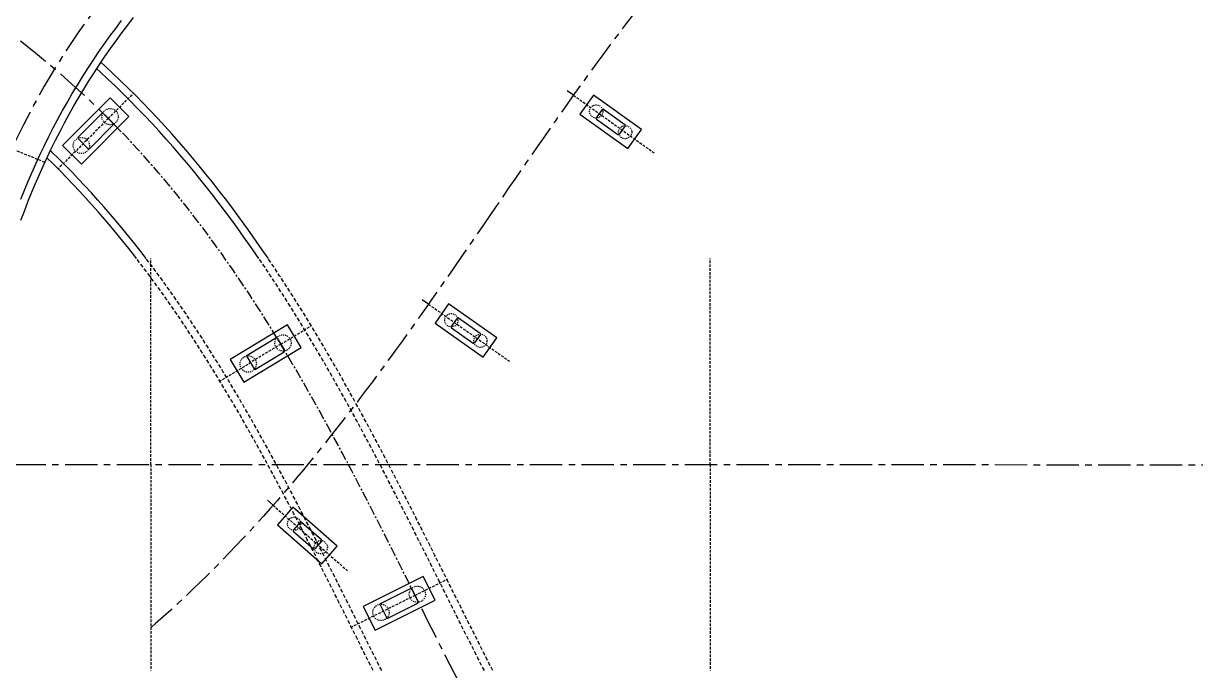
# Model space of a CAD drawing. Header units: millimetres. Extents: x 0 to 987207, y 0 to 5060561.
# Drawn here: x 495429.5 to 495544.7, y 2529201.4 to 2529264.9 of the extents above; entities that cross this region are included whole.
import ezdxf

# ---------------------------------------------------------------- set-up
doc = ezdxf.new("R2010")
doc.units = ezdxf.units.MM
doc.header["$LTSCALE"] = 0.1
doc.linetypes.add('CENTER', pattern=[50.8, 31.75, -6.35, 6.35, -6.35])
doc.linetypes.add('DASHED', pattern=[19.05, 12.7, -6.35])
for name, color, linetype in [('1', 1, 'CONTINUOUS'), ('TLJ', 180, 'CONTINUOUS'), ('YLJ', 210, 'CONTINUOUS'), ('zhix', 1, 'CENTER'), ('桥梁', 94, 'CONTINUOUS')]:
    doc.layers.add(name, color=color, linetype=linetype)

msp = doc.modelspace()

# ---------------------------------------------------------------- linework, layer by layer
at = {"layer": '1', "color": 4, "linetype": 'Continuous'}
for p, q in [((495434.8541, 2529253.7682), (495437.1849, 2529256.1043)), ((495437.3263, 2529256.1045), (495438.3174, 2529255.1156)), ((495486.3808, 2529256.5021), (495485.7996, 2529255.6883)), ((495486.5203, 2529256.5254), (495488.6361, 2529255.0143)), ((495435.9868, 2529252.6381), (495438.3175, 2529254.9742)), ((495485.8228, 2529255.5488), (495487.9386, 2529254.0377)), ((495488.6593, 2529254.8748), (495488.0781, 2529254.061)), ((495434.8543, 2529253.6267), (495435.8453, 2529252.6379)), ((495472.1302, 2529235.986), (495471.5543, 2529235.1685)), ((495472.2695, 2529236.0101), (495474.395, 2529234.5127)), ((495451.4654, 2529232.3418), (495454.2868, 2529234.0536)), ((495471.5784, 2529235.0292), (495473.7039, 2529233.5317)), ((495474.4192, 2529234.3733), (495473.8432, 2529233.5558)), ((495454.4241, 2529234.0199), (495455.1503, 2529232.823)), ((495451.4318, 2529232.2044), (495452.158, 2529231.0075)), ((495452.2954, 2529230.9739), (495455.1167, 2529232.6856)), ((495456.685, 2529215.9223), (495456.025, 2529215.1711)), ((495456.8261, 2529215.9314), (495458.7794, 2529214.2154)), ((495456.0341, 2529215.0299), (495457.9874, 2529213.3139)), ((495458.7885, 2529214.0743), (495458.1285, 2529213.323)), ((495464.5933, 2529207.9346), (495467.5447, 2529209.4108)), ((495467.6788, 2529209.3661), (495468.3051, 2529208.114)), ((495464.5486, 2529207.8004), (495465.1749, 2529206.5483)), ((495465.3091, 2529206.5036), (495468.2604, 2529207.9799))]:
    msp.add_line(p, q, dxfattribs=at)
for points in [[(495437.9963, 2529257.6255), (495433.3347, 2529252.9532), (495435.1753, 2529251.1169), (495439.8369, 2529255.7891), (495437.9963, 2529257.6255)], [(495490.2578, 2529254.532), (495485.5379, 2529257.9028), (495484.2012, 2529256.0312), (495488.921, 2529252.6603), (495490.2578, 2529254.532)], [(495476.0198, 2529234.0408), (495471.2783, 2529237.3813), (495469.9537, 2529235.5011), (495474.6951, 2529232.1605), (495476.0198, 2529234.0408)], [(495455.4381, 2529235.3369), (495449.7954, 2529231.9134), (495451.1441, 2529229.6905), (495456.7867, 2529233.114), (495455.4381, 2529235.3369)], [(495460.3444, 2529213.5726), (495455.9871, 2529217.4006), (495454.4691, 2529215.6727), (495458.8264, 2529211.8447), (495460.3444, 2529213.5726)], [(495468.7967, 2529210.5962), (495462.8939, 2529207.6436), (495464.057, 2529205.3183), (495469.9598, 2529208.2708), (495468.7967, 2529210.5962)]]:
    msp.add_lwpolyline(points, dxfattribs=at)
at = {"layer": '1', "color": 1, "linetype": 'DASHED', "ltscale": 0.01}
for centre, radius in [((495437.9984, 2529255.787), 0.8), ((495485.8054, 2529256.2986), 0.65), ((495488.6536, 2529254.2645), 0.65), ((495435.1732, 2529252.9554), 0.8), ((495471.5561, 2529235.7788), 0.65), ((495455.001, 2529233.5512), 0.8), ((495474.4173, 2529233.763), 0.65), ((495451.5812, 2529231.4763), 0.8), ((495456.092, 2529215.7777), 0.65), ((495458.7215, 2529213.4677), 0.65), ((495468.2156, 2529208.8519), 0.8), ((495464.6381, 2529207.0625), 0.8)]:
    msp.add_circle(centre, radius, dxfattribs=at)
at = {"layer": '1', "color": 4, "linetype": 'Continuous'}
for centre, start, end in [((495437.2556, 2529256.0337), 45.065877, 135.065877), ((495486.4621, 2529256.444), 54.466068, 144.466068), ((495438.2467, 2529255.0449), 315.065877, 45.065877), ((495485.881, 2529255.6302), 144.466068, 234.466068), ((495488.5779, 2529254.9329), 324.466068, 54.466068), ((495434.9249, 2529253.6975), 135.065877, 225.065877), ((495487.9968, 2529254.1191), 234.466068, 324.466068), ((495435.916, 2529252.7087), 225.065877, 315.065877), ((495472.212, 2529235.9284), 54.833771, 144.833771), ((495454.3386, 2529233.9681), 31.246021, 121.246021), ((495471.636, 2529235.1109), 144.833771, 234.833771), ((495474.3374, 2529234.4309), 324.833771, 54.833771), ((495473.7615, 2529233.6134), 234.833771, 324.833771), ((495451.5173, 2529232.2563), 121.246021, 211.246021), ((495455.0648, 2529232.7711), 301.246021, 31.246021), ((495452.2435, 2529231.0594), 211.246021, 301.246021), ((495456.7601, 2529215.8563), 48.69974, 138.69974), ((495456.1001, 2529215.1051), 138.69974, 228.69974), ((495458.0534, 2529213.389), 228.69974, 318.69974), ((495458.7134, 2529214.1403), 318.69974, 48.69974), ((495467.5894, 2529209.3214), 26.57401, 116.57401), ((495464.638, 2529207.8451), 116.57401, 206.57401), ((495468.2157, 2529208.0693), 296.57401, 26.57401), ((495465.2643, 2529206.593), 206.57401, 296.57401)]:
    msp.add_arc(centre, 0.1, start, end, dxfattribs=at)
at = {"layer": 'TLJ', "flags": 128}
for points in [[(495429.235, 2529245.6186), (495429.5672, 2529246.5134), (495429.9109, 2529247.4037), (495430.2662, 2529248.2893), (495430.633, 2529249.1699), (495431.0112, 2529250.0454), (495431.401, 2529250.9157), (495431.8022, 2529251.7806), (495432.2149, 2529252.6399), (495432.639, 2529253.4937), (495433.0744, 2529254.3418), (495433.5211, 2529255.184), (495433.979, 2529256.0202), (495434.448, 2529256.8501), (495434.928, 2529257.6738), (495435.419, 2529258.491), (495435.9208, 2529259.3015), (495436.4334, 2529260.1053), (495436.9567, 2529260.9022), (495437.4905, 2529261.6921), (495438.0348, 2529262.4747), (495438.5895, 2529263.25), (495439.1545, 2529264.0179), (495439.7297, 2529264.7782), (495440.315, 2529265.5307)], [(495453.5503, 2529241.8435), (495453.5356, 2529241.8654), (495452.9566, 2529242.7125), (495452.3709, 2529243.5559), (495451.7783, 2529244.3952), (495451.1786, 2529245.2304), (495450.5717, 2529246.0612), (495449.9575, 2529246.8875), (495449.3357, 2529247.7091), (495448.7063, 2529248.5258), (495448.0692, 2529249.3374), (495447.4243, 2529250.1436), (495446.7713, 2529250.9443), (495446.1103, 2529251.7392), (495445.441, 2529252.5282), (495444.7634, 2529253.311), (495444.0774, 2529254.0874), (495443.3829, 2529254.8572), (495442.6797, 2529255.62), (495441.9679, 2529256.3757), (495441.2474, 2529257.124), (495440.5185, 2529257.8643), (495439.7815, 2529258.5965), (495439.0364, 2529259.3204), (495438.2833, 2529260.036), (495437.5222, 2529260.7432), (495437.1053, 2529261.1221)], [(495440.5987, 2529241.8451), (495440.4181, 2529242.0795), (495439.8398, 2529242.8161), (495439.2557, 2529243.5463), (495438.6657, 2529244.2698), (495438.0696, 2529244.9866), (495437.4676, 2529245.6964), (495436.8593, 2529246.399), (495436.2449, 2529247.0944), (495435.6243, 2529247.7822), (495434.9974, 2529248.4624), (495434.3641, 2529249.1348), (495433.7243, 2529249.7992), (495433.0773, 2529250.4564), (495432.423, 2529251.1063), (495431.7795, 2529251.7316)]]:
    msp.add_lwpolyline(points, dxfattribs=at)
at = {"layer": 'TLJ', "linetype": 'DASHED', "ltscale": 0.3, "flags": 128}
for points in [[(495463.869, 2529201.3424), (495463.6645, 2529201.749), (495463.2137, 2529202.6473), (495462.7642, 2529203.5446), (495462.3156, 2529204.4409), (495461.8679, 2529205.3359), (495461.4208, 2529206.2296), (495460.9742, 2529207.122), (495460.5279, 2529208.013), (495460.0817, 2529208.9023), (495459.6353, 2529209.7901), (495459.1888, 2529210.6761), (495458.7418, 2529211.5603), (495458.2942, 2529212.4426), (495457.8458, 2529213.3229), (495457.3964, 2529214.2011), (495456.946, 2529215.0771), (495456.4942, 2529215.9508), (495456.0409, 2529216.8222), (495455.586, 2529217.691), (495455.1293, 2529218.5574), (495454.6706, 2529219.421), (495454.2098, 2529220.2819), (495453.7467, 2529221.14), (495453.2811, 2529221.9951), (495452.8129, 2529222.8471), (495452.3419, 2529223.696), (495451.868, 2529224.5416), (495451.3911, 2529225.3838), (495450.9108, 2529226.2225), (495450.4272, 2529227.0576), (495449.9401, 2529227.8891), (495449.4493, 2529228.7167), (495448.9547, 2529229.5404), (495448.4562, 2529230.36), (495447.9535, 2529231.1754), (495447.4467, 2529231.9866), (495446.9355, 2529232.7933), (495446.4198, 2529233.5954), (495445.8995, 2529234.3929), (495445.3745, 2529235.1855), (495444.8446, 2529235.9733), (495444.3098, 2529236.7559), (495443.7699, 2529237.5333), (495443.2248, 2529238.3053), (495442.6744, 2529239.0718), (495442.1187, 2529239.8326), (495441.5574, 2529240.5876), (495440.9906, 2529241.3366), (495440.5987, 2529241.8451)], [(495475.6552, 2529201.3411), (495475.2941, 2529202.0211), (495474.8429, 2529202.9067), (495474.3928, 2529203.7936), (495473.9436, 2529204.6818), (495473.4952, 2529205.5713), (495473.0475, 2529206.4618), (495472.6001, 2529207.3533), (495472.153, 2529208.2458), (495471.7059, 2529209.139), (495471.2587, 2529210.033), (495470.8112, 2529210.9277), (495470.3632, 2529211.8229), (495469.9145, 2529212.7185), (495469.4649, 2529213.6145), (495469.0143, 2529214.5108), (495468.5625, 2529215.4073), (495468.1092, 2529216.3039), (495467.6544, 2529217.2004), (495467.1977, 2529218.0969), (495466.7391, 2529218.9931), (495466.2784, 2529219.8891), (495465.8153, 2529220.7846), (495465.3498, 2529221.6797), (495464.8815, 2529222.5741), (495464.4103, 2529223.4679), (495463.9361, 2529224.3608), (495463.4586, 2529225.2528), (495462.9777, 2529226.1438), (495462.4932, 2529227.0336), (495462.0049, 2529227.9222), (495461.5127, 2529228.8094), (495461.0163, 2529229.6951), (495460.5156, 2529230.5792), (495460.0104, 2529231.4616), (495459.5005, 2529232.3421), (495458.9858, 2529233.2206), (495458.4661, 2529234.097), (495457.9412, 2529234.9711), (495457.4109, 2529235.8429), (495456.8752, 2529236.712), (495456.3337, 2529237.5785), (495455.7864, 2529238.4422), (495455.2331, 2529239.3029), (495454.6736, 2529240.1604), (495454.1078, 2529241.0146), (495453.5503, 2529241.8435)]]:
    msp.add_lwpolyline(points, dxfattribs=at)
at = {"layer": 'YLJ', "color": 210, "flags": 128}
for points in [[(495429.213, 2529247.6784), (495429.5719, 2529248.5731), (495429.9425, 2529249.4628), (495430.3247, 2529250.3474), (495430.7185, 2529251.2268), (495431.1239, 2529252.1007), (495431.541, 2529252.9691), (495431.9695, 2529253.8319), (495432.4095, 2529254.6888), (495432.8609, 2529255.5398), (495433.3236, 2529256.3848), (495433.7975, 2529257.2235), (495434.2826, 2529258.0558), (495434.7787, 2529258.8815), (495435.2858, 2529259.7006), (495435.8038, 2529260.5128), (495436.3325, 2529261.318), (495436.8719, 2529262.1162), (495437.422, 2529262.907), (495437.9825, 2529263.6905), (495438.5534, 2529264.4664), (495439.1346, 2529265.2347)], [(495452.642, 2529241.8437), (495452.339, 2529242.2871), (495451.7566, 2529243.1257), (495451.1674, 2529243.9602), (495450.5712, 2529244.7905), (495449.9679, 2529245.6163), (495449.3575, 2529246.4375), (495448.7396, 2529247.2539), (495448.1143, 2529248.0653), (495447.4814, 2529248.8716), (495446.8408, 2529249.6723), (495446.1923, 2529250.4675), (495445.5359, 2529251.2569), (495444.8715, 2529252.0402), (495444.1988, 2529252.8173), (495443.5179, 2529253.5879), (495442.8287, 2529254.3518), (495442.131, 2529255.1088), (495441.4248, 2529255.8585), (495440.71, 2529256.6008), (495439.987, 2529257.3352), (495439.2559, 2529258.0615), (495438.5168, 2529258.7796), (495437.7697, 2529259.4895), (495437.0148, 2529260.191), (495436.6859, 2529260.4898)], [(495441.5456, 2529241.845), (495441.0101, 2529242.54), (495440.4276, 2529243.2819), (495439.8392, 2529244.0175), (495439.2446, 2529244.7466), (495438.644, 2529245.4689), (495438.0371, 2529246.1844), (495437.4239, 2529246.8927), (495436.8044, 2529247.5939), (495436.1785, 2529248.2876), (495435.5461, 2529248.9737), (495434.9072, 2529249.652), (495434.2617, 2529250.3224), (495433.6088, 2529250.9855), (495432.9487, 2529251.6413), (495432.2812, 2529252.2898), (495432.1202, 2529252.4428)]]:
    msp.add_lwpolyline(points, dxfattribs=at)
at = {"layer": 'YLJ', "color": 210, "linetype": 'DASHED', "ltscale": 0.3, "flags": 128}
for points in [[(495464.7085, 2529201.3423), (495464.3347, 2529202.0857), (495463.8842, 2529202.9835), (495463.4348, 2529203.8804), (495462.9864, 2529204.7764), (495462.5387, 2529205.6714), (495462.0916, 2529206.5652), (495461.6449, 2529207.4578), (495461.1984, 2529208.3491), (495460.7519, 2529209.2389), (495460.3053, 2529210.1273), (495459.8583, 2529211.0141), (495459.4109, 2529211.8991), (495458.9628, 2529212.7824), (495458.5138, 2529213.6639), (495458.0638, 2529214.5434), (495457.6126, 2529215.4208), (495457.16, 2529216.2961), (495456.7058, 2529217.1691), (495456.25, 2529218.0398), (495455.7922, 2529218.9081), (495455.3324, 2529219.7739), (495454.8704, 2529220.637), (495454.406, 2529221.4974), (495453.9391, 2529222.355), (495453.4695, 2529223.2096), (495452.997, 2529224.0612), (495452.5215, 2529224.9097), (495452.0428, 2529225.7549), (495451.5608, 2529226.5967), (495451.0753, 2529227.4351), (495450.5862, 2529228.2699), (495450.0934, 2529229.101), (495449.5966, 2529229.9283), (495449.0958, 2529230.7516), (495448.5908, 2529231.5709), (495448.0815, 2529232.386), (495447.5677, 2529233.1968), (495447.0493, 2529234.0031), (495446.5262, 2529234.8049), (495445.9983, 2529235.6019), (495445.4654, 2529236.3941), (495444.9274, 2529237.1813), (495444.3842, 2529237.9634), (495443.8358, 2529238.7403), (495443.2819, 2529239.5117), (495442.7225, 2529240.2775), (495442.1574, 2529241.0376), (495441.5867, 2529241.7918), (495441.5456, 2529241.845)], [(495474.8061, 2529201.3412), (495474.6261, 2529201.68), (495474.1743, 2529202.5667), (495473.7237, 2529203.4547), (495473.2741, 2529204.3438), (495472.8253, 2529205.234), (495472.3773, 2529206.1252), (495471.9297, 2529207.0172), (495471.4824, 2529207.91), (495471.0352, 2529208.8034), (495470.5879, 2529209.6975), (495470.1404, 2529210.5921), (495469.6925, 2529211.4871), (495469.244, 2529212.3824), (495468.7947, 2529213.278), (495468.3444, 2529214.1736), (495467.8929, 2529215.0694), (495467.4401, 2529215.965), (495466.9858, 2529216.8606), (495466.5297, 2529217.7559), (495466.0718, 2529218.6508), (495465.6118, 2529219.5454), (495465.1495, 2529220.4394), (495464.6848, 2529221.3327), (495464.2175, 2529222.2253), (495463.7474, 2529223.1171), (495463.2743, 2529224.008), (495462.798, 2529224.8977), (495462.3184, 2529225.7864), (495461.8352, 2529226.6737), (495461.3484, 2529227.5597), (495460.8576, 2529228.4442), (495460.3628, 2529229.327), (495459.8638, 2529230.2081), (495459.3604, 2529231.0874), (495458.8524, 2529231.9646), (495458.3397, 2529232.8398), (495457.822, 2529233.7127), (495457.2993, 2529234.5832), (495456.7713, 2529235.4512), (495456.2379, 2529236.3166), (495455.6989, 2529237.1791), (495455.1542, 2529238.0387), (495454.6036, 2529238.8952), (495454.0469, 2529239.7484), (495453.484, 2529240.5983), (495452.9148, 2529241.4445), (495452.642, 2529241.8437)]]:
    msp.add_lwpolyline(points, dxfattribs=at)
at = {"layer": 'YLJ', "color": 210}
msp.add_arc((495503.4864, 2529221.7498), 88.75, 138.666492, 158.480168, dxfattribs=at)
at = {"layer": 'zhix', "flags": 128}
for points in [[(495519.9134, 2529294.4324), (495519.0557, 2529293.9182), (495518.2049, 2529293.3928), (495517.3609, 2529292.8565), (495516.5238, 2529292.3094), (495515.6936, 2529291.752), (495514.8703, 2529291.1843), (495514.054, 2529290.6067), (495513.2446, 2529290.0195), (495512.4421, 2529289.4228), (495511.6466, 2529288.8169), (495510.8579, 2529288.2021), (495510.0761, 2529287.5786), (495509.3011, 2529286.9466), (495508.533, 2529286.3064), (495507.7715, 2529285.6581), (495507.0168, 2529285.0021), (495506.2687, 2529284.3385), (495505.5272, 2529283.6676), (495504.7922, 2529282.9895), (495504.0637, 2529282.3045), (495503.3415, 2529281.6128), (495502.6256, 2529280.9146), (495501.9159, 2529280.21), (495501.2124, 2529279.4994), (495500.5148, 2529278.7829), (495499.8232, 2529278.0606), (495499.1374, 2529277.3329), (495498.4573, 2529276.5998), (495497.7828, 2529275.8615), (495497.1138, 2529275.1182), (495496.4502, 2529274.3701), (495495.7918, 2529273.6174), (495495.1386, 2529272.8603), (495494.4904, 2529272.0988), (495493.847, 2529271.3333), (495493.2084, 2529270.5637), (495492.5745, 2529269.7903), (495491.945, 2529269.0133), (495491.3199, 2529268.2328), (495490.6989, 2529267.449), (495490.0821, 2529266.6619), (495489.4691, 2529265.8718), (495488.8599, 2529265.0788), (495488.2543, 2529264.283), (495487.6522, 2529263.4845), (495487.0535, 2529262.6836), (495486.4578, 2529261.8804), (495485.8652, 2529261.0749), (495485.2755, 2529260.2673), (495484.6884, 2529259.4577), (495484.1039, 2529258.6464), (495483.5218, 2529257.8333), (495482.9418, 2529257.0186), (495482.364, 2529256.2025), (495481.788, 2529255.385), (495481.2137, 2529254.5664), (495480.641, 2529253.7466), (495480.0697, 2529252.9259), (495479.4996, 2529252.1043), (495478.9306, 2529251.282), (495478.3625, 2529250.459), (495477.7951, 2529249.6356), (495477.2282, 2529248.8117), (495476.6618, 2529247.9876), (495476.0956, 2529247.1634), (495475.9069, 2529246.8886)], [(495475.9069, 2529246.8886), (495475.3407, 2529246.0643), (495474.7744, 2529245.2401), (495474.2077, 2529244.4162), (495473.6407, 2529243.5925), (495473.0731, 2529242.7692), (495472.5047, 2529241.9464), (495471.9354, 2529241.1243), (495471.3652, 2529240.3028), (495470.7937, 2529239.4822), (495470.221, 2529238.6624), (495469.6468, 2529237.8437), (495469.0709, 2529237.0261), (495468.4934, 2529236.2098), (495467.914, 2529235.3948), (495467.3325, 2529234.5812), (495466.7489, 2529233.7692), (495466.1629, 2529232.9588), (495465.5745, 2529232.1502), (495464.9836, 2529231.3435), (495464.3899, 2529230.5389), (495463.7933, 2529229.7363), (495463.1938, 2529228.9359), (495462.5911, 2529228.1379), (495461.9852, 2529227.3424), (495461.3759, 2529226.5495), (495460.7631, 2529225.7593), (495460.1466, 2529224.9719), (495459.5263, 2529224.1875), (495458.9022, 2529223.4062), (495458.274, 2529222.6281), (495457.6417, 2529221.8534), (495457.0052, 2529221.0822), (495456.3642, 2529220.3146), (495455.7188, 2529219.5508), (495455.0688, 2529218.7909), (495454.414, 2529218.035), (495453.7544, 2529217.2834), (495453.0899, 2529216.5361), (495452.4204, 2529215.7933), (495451.7457, 2529215.0552), (495451.0658, 2529214.3219), (495450.3806, 2529213.5936), (495449.6899, 2529212.8704), (495448.9937, 2529212.1526), (495448.292, 2529211.4401), (495447.5846, 2529210.7334), (495446.8714, 2529210.0324), (495446.1524, 2529209.3374), (495445.4274, 2529208.6486), (495444.6965, 2529207.9661), (495443.9596, 2529207.2901), (495443.2166, 2529206.6209), (495442.4674, 2529205.9585), (495442.0365, 2529205.5832)], [(495382.7721, 2529221.6019), (496047.0165, 2529221.5246)], [(495505.1589, 2529155.3521), (495504.3801, 2529155.9794), (495503.6096, 2529156.6169), (495502.8475, 2529157.2642), (495502.0936, 2529157.9213), (495501.348, 2529158.5877), (495500.6107, 2529159.2632), (495499.8816, 2529159.9476), (495499.1607, 2529160.6406), (495498.448, 2529161.342), (495497.7433, 2529162.0516), (495497.0468, 2529162.7691), (495496.3582, 2529163.4943), (495495.6775, 2529164.2269), (495495.0048, 2529164.9667), (495494.3398, 2529165.7136), (495493.6825, 2529166.4672), (495493.0328, 2529167.2274), (495492.3907, 2529167.994), (495491.756, 2529168.7668), (495491.1287, 2529169.5455), (495490.5085, 2529170.33), (495489.8955, 2529171.1201), (495489.2895, 2529171.9155), (495488.6904, 2529172.7162), (495488.0981, 2529173.5219), (495487.5124, 2529174.3324), (495486.9333, 2529175.1476), (495486.3605, 2529175.9674), (495485.794, 2529176.7914), (495485.2337, 2529177.6197), (495484.6793, 2529178.4519), (495484.1308, 2529179.2881), (495483.5879, 2529180.1279), (495483.0506, 2529180.9713), (495482.5188, 2529181.8181), (495481.9921, 2529182.6682), (495481.4706, 2529183.5215), (495480.954, 2529184.3777), (495480.4422, 2529185.2368), (495479.9351, 2529186.0986), (495479.4324, 2529186.9631), (495478.9339, 2529187.83), (495478.4397, 2529188.6993), (495477.9494, 2529189.5709), (495477.4628, 2529190.4446), (495476.98, 2529191.3202), (495476.5005, 2529192.1978), (495476.0244, 2529193.0772), (495475.5514, 2529193.9582), (495475.0813, 2529194.8409), (495474.614, 2529195.725), (495474.1492, 2529196.6104), (495473.6869, 2529197.4971), (495473.2268, 2529198.385), (495472.7688, 2529199.2739), (495472.3126, 2529200.1638), (495471.8582, 2529201.0546), (495471.4052, 2529201.9461), (495470.9536, 2529202.8383), (495470.5032, 2529203.7311), (495470.0537, 2529204.6244), (495469.605, 2529205.5181), (495469.1569, 2529206.4121), (495468.7092, 2529207.3063), (495468.2618, 2529208.2006), (495468.1127, 2529208.4988)]]:
    msp.add_lwpolyline(points, dxfattribs=at)
at = {"layer": 'zhix', "ltscale": 0.3, "flags": 128}
msp.add_lwpolyline([(495468.1127, 2529208.4988), (495467.6653, 2529209.3931), (495467.2178, 2529210.2874), (495466.7698, 2529211.1814), (495466.3214, 2529212.0752), (495465.8722, 2529212.9687), (495465.4221, 2529213.8616), (495464.9709, 2529214.754), (495464.5184, 2529215.6458), (495464.0644, 2529216.5369), (495463.6089, 2529217.4271), (495463.1515, 2529218.3163), (495462.6921, 2529219.2046), (495462.2305, 2529220.0917), (495461.7666, 2529220.9776), (495461.3002, 2529221.8621), (495460.8311, 2529222.7452), (495460.359, 2529223.6268), (495459.8839, 2529224.5068), (495459.4056, 2529225.3849), (495458.9239, 2529226.2613), (495458.4386, 2529227.1356), (495457.9496, 2529228.0079), (495457.4567, 2529228.878), (495456.9597, 2529229.7457), (495456.4584, 2529230.611), (495455.9527, 2529231.4737), (495455.4425, 2529232.3338), (495454.9275, 2529233.191), (495454.4077, 2529234.0452), (495453.8828, 2529234.8964), (495453.3527, 2529235.7443), (495452.8172, 2529236.5889), (495452.2762, 2529237.4299), (495451.7296, 2529238.2673), (495451.1772, 2529239.1008), (495450.6188, 2529239.9304), (495450.0544, 2529240.7559), (495449.4838, 2529241.5771), (495448.9068, 2529242.3939), (495448.3233, 2529243.206), (495447.7332, 2529244.0133), (495447.1363, 2529244.8157), (495446.5327, 2529245.6129), (495445.922, 2529246.4048), (495445.3043, 2529247.1912), (495444.6793, 2529247.9718), (495444.0471, 2529248.7466), (495443.4074, 2529249.5153), (495442.7603, 2529250.2776), (495442.1056, 2529251.0335), (495441.4432, 2529251.7826), (495440.773, 2529252.5248), (495440.095, 2529253.2599), (495439.4091, 2529253.9875), (495439.1017, 2529254.3085)], dxfattribs=at)
at = {"layer": 'zhix'}
for centre, radius, start, end in [((495524.5165, 2529221.5854), 110, 223.759854, 114.503479), ((495503.4864, 2529221.7498), 95, 125.089889, 163.748836), ((495496.461, 2529221.2602), 75, 51.291376, 154.907967), ((495374.2562, 2529191.8981), 90, 43.903789, 77.856695)]:
    msp.add_arc(centre, radius, start, end, dxfattribs=at)
at = {"layer": '桥梁', "linetype": 'DASHED', "ltscale": 0.2}
for p, q in [((495431.5765, 2529251.294), (495412.3776, 2529259.182)), ((495437.8226, 2529255.6108), (495440.2946, 2529258.0885)), ((495483.5673, 2529257.897), (495491.5016, 2529252.2305)), ((495437.8226, 2529255.6108), (495432.8785, 2529250.6554)), ((495442.0165, 2529221.595), (495442.0189, 2529241.845)), ((495497.0165, 2529221.5886), (495497.0189, 2529241.8386)), ((495469.3082, 2529237.3626), (495477.2787, 2529231.7471)), ((495454.7877, 2529233.4218), (495457.78, 2529235.2373)), ((495454.7877, 2529233.4218), (495448.8031, 2529229.7908)), ((495442.0165, 2529221.595), (495442.0141, 2529201.345)), ((495497.0165, 2529221.5886), (495497.0141, 2529201.3386)), ((495454.0265, 2529217.5923), (495461.3513, 2529211.1572)), ((495467.992, 2529208.7401), (495471.1222, 2529210.3058)), ((495467.992, 2529208.7401), (495461.7315, 2529205.6086))]:
    msp.add_line(p, q, dxfattribs=at)
at = {"layer": '桥梁'}
for p, q in [((495483.5673, 2529257.897), (495482.957, 2529258.3329)), ((495469.3082, 2529237.3626), (495468.6951, 2529237.7945)), ((495454.0265, 2529217.5923), (495453.4631, 2529218.0873))]:
    msp.add_line(p, q, dxfattribs=at)

doc.saveas('drawing.dxf')
